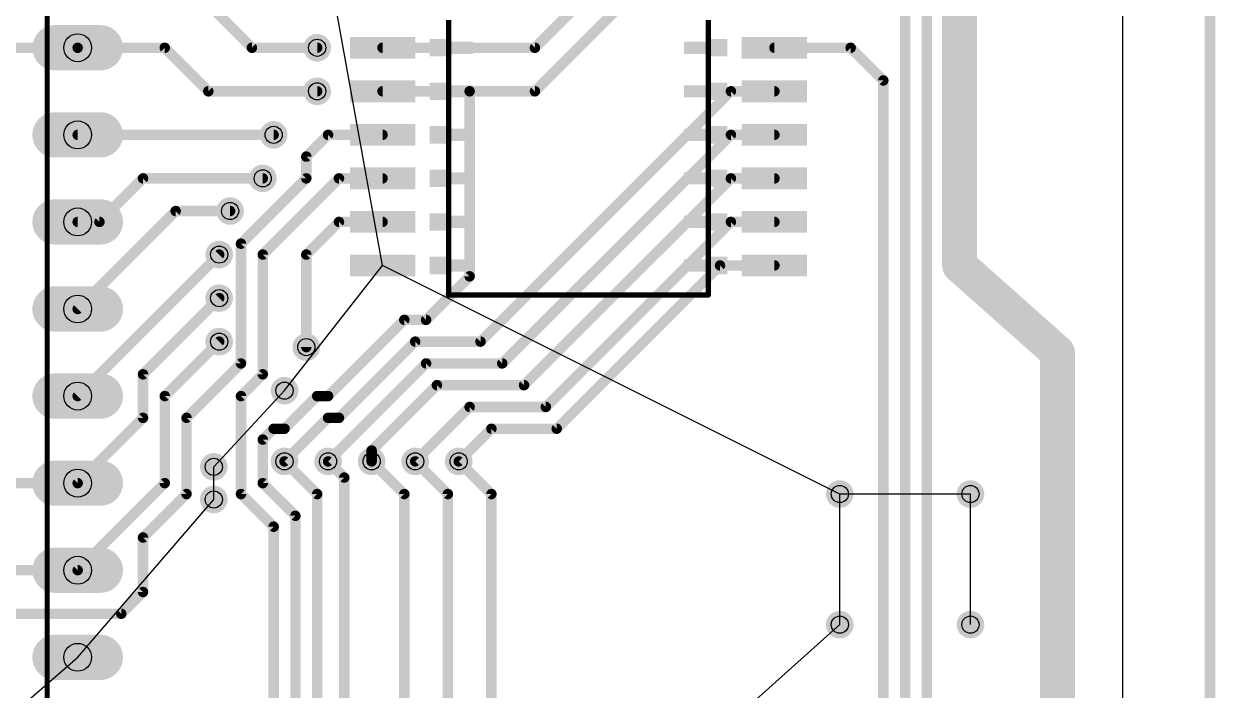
# Model space of a CAD drawing. Extents: x -8 to 108, y -2 to 140.
# Drawn here: x 73.36 to 108.1, y 97.15 to 116.59 of the extents above; entities that cross this region are included whole.
import ezdxf

# ---------------------------------------------------------------- set-up
doc = ezdxf.new("R2010")
doc.units = 0
for name, color, linetype in [('1', 22, 'CONTINUOUS'), ('17', 82, 'CONTINUOUS'), ('18', 82, 'CONTINUOUS'), ('19', 53, 'CONTINUOUS'), ('20', 7, 'CONTINUOUS'), ('21', 253, 'CONTINUOUS'), ('44', 253, 'CONTINUOUS'), ('51', 253, 'CONTINUOUS')]:
    doc.layers.add(name, color=color, linetype=linetype)

# ---------------------------------------------------------------- blocks, each defined once
blk = doc.blocks.new('RECT')
blk.add_solid([(-0.5, -0.5), (0.5, -0.5), (-0.5, 0.5), (0.5, 0.5)])
blk = doc.blocks.new('LONGP100')
at = {"const_width": 1}
blk.add_lwpolyline([(-0.5, 0), (0.5, 0)], dxfattribs=at)
at = {"const_width": 0.5}
for points in [[(-0.5, 0.25, 1), (-0.5, -0.25)], [(0.5, -0.25, 1), (0.5, 0.25)]]:
    blk.add_lwpolyline(points, format="xyb", dxfattribs=at)
blk = doc.blocks.new('ROUNDV')
at = {"const_width": 0.5}
blk.add_lwpolyline([(0, -0.25, 1), (0, 0.25, 1), (0, -0.25)], format="xyb", dxfattribs=at)

msp = doc.modelspace()

# ---------------------------------------------------------------- linework, layer by layer
at = {"layer": '1'}
for points, const_width in [([(107.95, 140.335), (107.95, -2.2225)], 0.3048), ([(100.6475, 109.5375), (100.6475, 125.095)], 1.016), ([(99.695, 123.825), (99.695, 93.98)], 0.3048), ([(88.265, 115.8875), (92.71, 120.3325)], 0.3048), ([(88.265, 114.6175), (93.345, 119.6975)], 0.3048), ([(80.01, 115.8875), (77.47, 118.4275)], 0.3048), ([(99.06, 117.475), (99.06, 93.98)], 0.3048), ([(66.675, 115.8875), (74.93, 115.8875)], 0.3048), ([(77.47, 115.8875), (74.93, 115.8875)], 0.3048), ([(78.74, 114.6175), (77.47, 115.8875)], 0.3048), ([(81.915, 115.8875), (80.01, 115.8875)], 0.3048), ([(83.82, 115.8875), (88.265, 115.8875)], 0.3048), ([(95.25, 115.8875), (97.4725, 115.8875)], 0.3048), ([(97.4725, 115.8875), (98.425, 114.935)], 0.3048), ([(98.425, 114.935), (98.425, 93.98)], 0.3048), ([(81.915, 114.6175), (78.74, 114.6175)], 0.3048), ([(86.36, 114.6175), (83.82, 114.6175)], 0.3048), ([(86.36, 109.22), (86.36, 114.6175)], 0.3048), ([(86.36, 114.6175), (88.265, 114.6175)], 0.3048), ([(93.98, 114.6175), (86.6775, 107.315)], 0.3048), ([(95.25, 114.6175), (93.98, 114.6175)], 0.3048), ([(80.645, 113.3475), (74.93, 113.3475)], 0.3048), ([(82.2325, 113.3475), (81.5975, 112.7125)], 0.3048), ([(83.82, 113.3475), (82.2325, 113.3475)], 0.3048), ([(93.98, 113.3475), (87.3125, 106.68)], 0.3048), ([(95.25, 113.3475), (93.98, 113.3475)], 0.3048), ([(81.5975, 112.7125), (81.5975, 112.0775)], 0.3048), ([(75.565, 110.8075), (76.835, 112.0775)], 0.3048), ([(76.835, 112.0775), (80.3275, 112.0775)], 0.3048), ([(81.5975, 112.0775), (79.6925, 110.1725)], 0.3048), ([(82.55, 112.0775), (80.3275, 109.855)], 0.3048), ([(83.82, 112.0775), (82.55, 112.0775)], 0.3048), ([(93.98, 112.0775), (87.9475, 106.045)], 0.3048), ([(95.25, 112.0775), (93.98, 112.0775)], 0.3048), ([(74.93, 108.2675), (77.7875, 111.125)], 0.3048), ([(77.7875, 111.125), (79.375, 111.125)], 0.3048), ([(74.93, 110.8075), (75.565, 110.8075)], 0.3048), ([(81.5975, 109.855), (82.55, 110.8075)], 0.3048), ([(82.55, 110.8075), (83.82, 110.8075)], 0.3048), ([(93.98, 110.8075), (88.5825, 105.41)], 0.3048), ([(95.25, 110.8075), (93.98, 110.8075)], 0.3048), ([(79.6925, 110.1725), (79.6925, 106.68)], 0.3048), ([(74.93, 105.7275), (79.0575, 109.855)], 0.3048), ([(80.3275, 109.855), (80.3275, 106.3625)], 0.3048), ([(81.5975, 107.1562), (81.5975, 109.855)], 0.3048), ([(103.505, 106.9975), (100.6475, 109.5375)], 1.016), ([(93.6625, 109.5375), (88.9, 104.775)], 0.3048), ([(95.25, 109.5375), (93.6625, 109.5375)], 0.3048), ([(85.09, 107.95), (86.36, 109.22)], 0.3048), ([(76.835, 106.3625), (79.0575, 108.585)], 0.3048), ([(82.2325, 105.7275), (84.455, 107.95)], 0.3048), ([(84.455, 107.95), (85.09, 107.95)], 0.3048), ([(77.47, 105.7275), (79.0575, 107.315)], 0.3048), ([(82.55, 105.0925), (84.7725, 107.315)], 0.3048), ([(84.7725, 107.315), (86.6775, 107.315)], 0.3048), ([(103.505, 95.5675), (103.505, 106.9975)], 1.016), ([(79.6925, 106.68), (78.105, 105.0925)], 0.3048), ([(82.2325, 103.8225), (85.09, 106.68)], 0.3048), ([(85.09, 106.68), (87.3125, 106.68)], 0.3048), ([(76.835, 105.0925), (76.835, 106.3625)], 0.3048), ([(80.3275, 106.3625), (79.6925, 105.7275)], 0.3048), ([(83.5025, 104.14), (85.4075, 106.045)], 0.3048), ([(85.4075, 106.045), (87.9475, 106.045)], 0.3048), ([(77.47, 103.1875), (77.47, 105.7275)], 0.3048), ([(79.6925, 105.7275), (79.6925, 102.87)], 0.3048), ([(80.9625, 104.775), (81.915, 105.7275)], 0.3048), ([(81.915, 105.7275), (82.2325, 105.7275)], 0.3048), ([(84.7725, 103.8225), (86.36, 105.41)], 0.3048), ([(86.36, 105.41), (88.5825, 105.41)], 0.3048), ([(74.93, 103.1875), (76.835, 105.0925)], 0.3048), ([(78.105, 105.0925), (78.105, 102.87)], 0.3048), ([(80.3275, 104.4575), (80.645, 104.775)], 0.3048), ([(80.645, 104.775), (80.9625, 104.775)], 0.3048), ([(80.9625, 103.8225), (82.2325, 105.0925)], 0.3048), ([(82.2325, 105.0925), (82.55, 105.0925)], 0.3048), ([(86.0425, 103.8225), (86.995, 104.775)], 0.3048), ([(86.995, 104.775), (88.9, 104.775)], 0.3048), ([(80.3275, 103.1875), (80.3275, 104.4575)], 0.3048), ([(83.5025, 103.8225), (83.5025, 104.14)], 0.3048), ([(81.915, 102.87), (80.9625, 103.8225)], 0.3048), ([(82.705, 103.35), (82.2325, 103.8225)], 0.3048), ([(84.455, 102.87), (83.5025, 103.8225)], 0.3048), ([(85.725, 102.87), (84.7725, 103.8225)], 0.3048), ([(86.995, 102.87), (86.0425, 103.8225)], 0.3048), ([(67.6275, 103.1875), (74.93, 103.1875)], 0.3048), ([(74.93, 100.6475), (77.47, 103.1875)], 0.3048), ([(80.3275, 103.1875), (81.28, 102.235)], 0.3048), ([(82.705, 90.4875), (82.705, 103.35)], 0.3048), ([(78.105, 102.87), (76.835, 101.6)], 0.3048), ([(79.6925, 102.87), (80.645, 101.9175)], 0.3048), ([(81.915, 93.0275), (81.915, 102.87)], 0.3048), ([(84.455, 92.2375), (84.455, 102.87)], 0.3048), ([(85.725, 92.2375), (85.725, 102.87)], 0.3048), ([(86.995, 92.2375), (86.995, 102.87)], 0.3048), ([(81.28, 102.235), (81.28, 93.345)], 0.3048), ([(80.645, 101.9175), (80.645, 95.25)], 0.3048), ([(76.835, 101.6), (76.835, 100.0125)], 0.3048), ([(74.93, 100.6475), (72.7075, 100.6475)], 0.3048), ([(76.835, 100.0125), (76.2, 99.3775)], 0.3048), ([(76.2, 99.3775), (68.58, 99.3775)], 0.3048)]:
    msp.add_lwpolyline(points, dxfattribs=dict(at, const_width=const_width))
for points, const_width in [([(74.93, 115.9637, 1), (74.93, 115.8113)], 0.1524), ([(74.93, 115.8113, 1), (74.93, 115.9637)], 0.1524), ([(77.5239, 115.9414, 1), (77.4161, 115.8336)], 0.1524), ([(77.47, 115.8113, 1), (77.47, 115.9637)], 0.1524), ([(80.01, 115.9637, 1), (80.01, 115.8113)], 0.1524), ([(79.9561, 115.8336, 1), (80.0639, 115.9414)], 0.1524), ([(81.915, 115.8113, 1), (81.915, 115.9637)], 0.1524), ([(83.82, 115.9637, 1), (83.82, 115.8113)], 0.1524), ([(88.2111, 115.9414, 1), (88.3189, 115.8336)], 0.1524), ([(88.265, 115.8113, 1), (88.265, 115.9637)], 0.1524), ([(95.25, 115.9637, 1), (95.25, 115.8113)], 0.1524), ([(97.5264, 115.9414, 1), (97.4186, 115.8336)], 0.1524), ([(97.4725, 115.8113, 1), (97.4725, 115.9637)], 0.1524), ([(98.5012, 114.935, 1), (98.3488, 114.935)], 0.1524), ([(98.3711, 114.8811, 1), (98.4789, 114.9889)], 0.1524), ([(78.74, 114.6937, 1), (78.74, 114.5413)], 0.1524), ([(78.6861, 114.5636, 1), (78.7939, 114.6714)], 0.1524), ([(81.915, 114.5413, 1), (81.915, 114.6937)], 0.1524), ([(83.82, 114.6937, 1), (83.82, 114.5413)], 0.1524), ([(86.4362, 114.6175, 1), (86.2838, 114.6175)], 0.1524), ([(86.36, 114.6937, 1), (86.36, 114.5413)], 0.1524), ([(86.36, 114.5413, 1), (86.36, 114.6937)], 0.1524), ([(88.2111, 114.6714, 1), (88.3189, 114.5636)], 0.1524), ([(88.265, 114.5413, 1), (88.265, 114.6937)], 0.1524), ([(93.98, 114.6937, 1), (93.98, 114.5413)], 0.1524), ([(94.0339, 114.5636, 1), (93.9261, 114.6714)], 0.1524), ([(95.25, 114.5413, 1), (95.25, 114.6937)], 0.1524), ([(74.93, 113.4237, 1), (74.93, 113.2713)], 0.1524), ([(80.645, 113.2713, 1), (80.645, 113.4237)], 0.1524), ([(82.2325, 113.4237, 1), (82.2325, 113.2713)], 0.1524), ([(82.2864, 113.2936, 1), (82.1786, 113.4014)], 0.1524), ([(83.82, 113.2713, 1), (83.82, 113.4237)], 0.1524), ([(93.98, 113.4237, 1), (93.98, 113.2713)], 0.1524), ([(94.0339, 113.2936, 1), (93.9261, 113.4014)], 0.1524), ([(95.25, 113.2713, 1), (95.25, 113.4237)], 0.1524), ([(81.6737, 112.7125, 1), (81.5213, 112.7125)], 0.1524), ([(81.5436, 112.7664, 1), (81.6514, 112.6586)], 0.1524), ([(76.835, 112.1537, 1), (76.835, 112.0013)], 0.1524), ([(76.8889, 112.0236, 1), (76.7811, 112.1314)], 0.1524), ([(80.3275, 112.0013, 1), (80.3275, 112.1537)], 0.1524), ([(81.6514, 112.0236, 1), (81.5436, 112.1314)], 0.1524), ([(82.55, 112.1537, 1), (82.55, 112.0013)], 0.1524), ([(82.6039, 112.0236, 1), (82.4961, 112.1314)], 0.1524), ([(83.82, 112.0013, 1), (83.82, 112.1537)], 0.1524), ([(93.98, 112.1537, 1), (93.98, 112.0013)], 0.1524), ([(94.0339, 112.0236, 1), (93.9261, 112.1314)], 0.1524), ([(95.25, 112.0013, 1), (95.25, 112.1537)], 0.1524), ([(81.5213, 112.0775, 1), (81.6737, 112.0775)], 0.1524), ([(77.7875, 111.2012, 1), (77.7875, 111.0488)], 0.1524), ([(77.8414, 111.0711, 1), (77.7336, 111.1789)], 0.1524), ([(79.375, 111.0488, 1), (79.375, 111.2012)], 0.1524), ([(74.93, 110.8837, 1), (74.93, 110.7313)], 0.1524), ([(75.5111, 110.8614, 1), (75.6189, 110.7536)], 0.1524), ([(75.565, 110.7313, 1), (75.565, 110.8837)], 0.1524), ([(82.55, 110.8837, 1), (82.55, 110.7313)], 0.1524), ([(82.6039, 110.7536, 1), (82.4961, 110.8614)], 0.1524), ([(83.82, 110.7313, 1), (83.82, 110.8837)], 0.1524), ([(93.98, 110.8837, 1), (93.98, 110.7313)], 0.1524), ([(94.0339, 110.7536, 1), (93.9261, 110.8614)], 0.1524), ([(95.25, 110.7313, 1), (95.25, 110.8837)], 0.1524), ([(79.7687, 110.1725, 1), (79.6163, 110.1725)], 0.1524), ([(79.6386, 110.2264, 1), (79.7464, 110.1186)], 0.1524), ([(79.1114, 109.8011, 1), (79.0036, 109.9089)], 0.1524), ([(80.4037, 109.855, 1), (80.2513, 109.855)], 0.1524), ([(80.2736, 109.9089, 1), (80.3814, 109.8011)], 0.1524), ([(81.6737, 109.855, 1), (81.5213, 109.855)], 0.1524), ([(81.5436, 109.9089, 1), (81.6514, 109.8011)], 0.1524), ([(100.3935, 109.5375, 1), (100.9015, 109.5375)], 0.508), ([(100.8162, 109.7273, 1), (100.4788, 109.3477)], 0.508), ([(93.6625, 109.6137, 1), (93.6625, 109.4613)], 0.1524), ([(93.7164, 109.4836, 1), (93.6086, 109.5914)], 0.1524), ([(95.25, 109.4613, 1), (95.25, 109.6137)], 0.1524), ([(86.2838, 109.22, 1), (86.4362, 109.22)], 0.1524), ([(86.4139, 109.1661, 1), (86.3061, 109.2739)], 0.1524), ([(79.1114, 108.5311, 1), (79.0036, 108.6389)], 0.1524), ([(74.8761, 108.3214, 1), (74.9839, 108.2136)], 0.1524), ([(84.455, 108.0262, 1), (84.455, 107.8738)], 0.1524), ([(84.5089, 107.8961, 1), (84.4011, 108.0039)], 0.1524), ([(85.0361, 108.0039, 1), (85.1439, 107.8961)], 0.1524), ([(85.09, 107.8738, 1), (85.09, 108.0262)], 0.1524), ([(79.1114, 107.2611, 1), (79.0036, 107.3689)], 0.1524), ([(84.7725, 107.3912, 1), (84.7725, 107.2388)], 0.1524), ([(84.8264, 107.2611, 1), (84.7186, 107.3689)], 0.1524), ([(86.6236, 107.3689, 1), (86.7314, 107.2611)], 0.1524), ([(86.6775, 107.2388, 1), (86.6775, 107.3912)], 0.1524), ([(103.759, 106.9975, 1), (103.251, 106.9975)], 0.508), ([(103.3363, 106.8077, 1), (103.6737, 107.1873)], 0.508), ([(81.5213, 107.1562, 1), (81.6737, 107.1562)], 0.1524), ([(79.6163, 106.68, 1), (79.7687, 106.68)], 0.1524), ([(79.7464, 106.6261, 1), (79.6386, 106.7339)], 0.1524), ([(85.09, 106.7562, 1), (85.09, 106.6038)], 0.1524), ([(85.1439, 106.6261, 1), (85.0361, 106.7339)], 0.1524), ([(87.2586, 106.7339, 1), (87.3664, 106.6261)], 0.1524), ([(87.3125, 106.6038, 1), (87.3125, 106.7562)], 0.1524), ([(76.9112, 106.3625, 1), (76.7588, 106.3625)], 0.1524), ([(76.7811, 106.4164, 1), (76.8889, 106.3086)], 0.1524), ([(80.2513, 106.3625, 1), (80.4037, 106.3625)], 0.1524), ([(80.3814, 106.3086, 1), (80.2736, 106.4164)], 0.1524), ([(85.4075, 106.1212, 1), (85.4075, 105.9688)], 0.1524), ([(85.4614, 105.9911, 1), (85.3536, 106.0989)], 0.1524), ([(87.8936, 106.0989, 1), (88.0014, 105.9911)], 0.1524), ([(87.9475, 105.9688, 1), (87.9475, 106.1212)], 0.1524), ([(74.8761, 105.7814, 1), (74.9839, 105.6736)], 0.1524), ([(77.5462, 105.7275, 1), (77.3938, 105.7275)], 0.1524), ([(77.4161, 105.7814, 1), (77.5239, 105.6736)], 0.1524), ([(79.7687, 105.7275, 1), (79.6163, 105.7275)], 0.1524), ([(79.6386, 105.7814, 1), (79.7464, 105.6736)], 0.1524), ([(81.915, 105.8037, 1), (81.915, 105.6513)], 0.1524), ([(81.9689, 105.6736, 1), (81.8611, 105.7814)], 0.1524), ([(82.1786, 105.7814, 1), (82.2864, 105.6736)], 0.1524), ([(82.2325, 105.6513, 1), (82.2325, 105.8037)], 0.1524), ([(86.36, 105.4862, 1), (86.36, 105.3338)], 0.1524), ([(86.4139, 105.3561, 1), (86.3061, 105.4639)], 0.1524), ([(88.5286, 105.4639, 1), (88.6364, 105.3561)], 0.1524), ([(88.5825, 105.3338, 1), (88.5825, 105.4862)], 0.1524), ([(76.7588, 105.0925, 1), (76.9112, 105.0925)], 0.1524), ([(76.8889, 105.0386, 1), (76.7811, 105.1464)], 0.1524), ([(78.1812, 105.0925, 1), (78.0288, 105.0925)], 0.1524), ([(78.0511, 105.1464, 1), (78.1589, 105.0386)], 0.1524), ([(80.645, 104.8512, 1), (80.645, 104.6988)], 0.1524), ([(80.6989, 104.7211, 1), (80.5911, 104.8289)], 0.1524), ([(80.9625, 104.6988, 1), (80.9625, 104.8512)], 0.1524), ([(82.2325, 105.1687, 1), (82.2325, 105.0163)], 0.1524), ([(82.2864, 105.0386, 1), (82.1786, 105.1464)], 0.1524), ([(82.4961, 105.1464, 1), (82.6039, 105.0386)], 0.1524), ([(82.55, 105.0163, 1), (82.55, 105.1687)], 0.1524), ([(86.995, 104.8512, 1), (86.995, 104.6988)], 0.1524), ([(87.0489, 104.7211, 1), (86.9411, 104.8289)], 0.1524), ([(88.9, 104.6988, 1), (88.9, 104.8512)], 0.1524), ([(80.4037, 104.4575, 1), (80.2513, 104.4575)], 0.1524), ([(80.2736, 104.5114, 1), (80.3814, 104.4036)], 0.1524), ([(80.9086, 104.8289, 1), (81.0164, 104.7211)], 0.1524), ([(88.8461, 104.8289, 1), (88.9539, 104.7211)], 0.1524), ([(83.5787, 104.14, 1), (83.4263, 104.14)], 0.1524), ([(83.4486, 104.1939, 1), (83.5564, 104.0861)], 0.1524), ([(81.0164, 103.8764, 1), (80.9086, 103.7686)], 0.1524), ([(80.9086, 103.8764, 1), (81.0164, 103.7686)], 0.1524), ([(82.2864, 103.8764, 1), (82.1786, 103.7686)], 0.1524), ([(82.1786, 103.8764, 1), (82.2864, 103.7686)], 0.1524), ([(83.5564, 103.8764, 1), (83.4486, 103.7686)], 0.1524), ([(83.4263, 103.8225, 1), (83.5787, 103.8225)], 0.1524), ([(84.8264, 103.8764, 1), (84.7186, 103.7686)], 0.1524), ([(84.7186, 103.8764, 1), (84.8264, 103.7686)], 0.1524), ([(86.0964, 103.8764, 1), (85.9886, 103.7686)], 0.1524), ([(85.9886, 103.8764, 1), (86.0964, 103.7686)], 0.1524), ([(74.8761, 103.2414, 1), (74.9839, 103.1336)], 0.1524), ([(74.93, 103.1113, 1), (74.93, 103.2637)], 0.1524), ([(77.3938, 103.1875, 1), (77.5462, 103.1875)], 0.1524), ([(77.5239, 103.1336, 1), (77.4161, 103.2414)], 0.1524), ([(80.3814, 103.2414, 1), (80.2736, 103.1336)], 0.1524), ([(80.2513, 103.1875, 1), (80.4037, 103.1875)], 0.1524), ([(82.7812, 103.35, 1), (82.6288, 103.35)], 0.1524), ([(82.6511, 103.2961, 1), (82.7589, 103.4039)], 0.1524), ([(78.0288, 102.87, 1), (78.1812, 102.87)], 0.1524), ([(78.1589, 102.8161, 1), (78.0511, 102.9239)], 0.1524), ([(79.7464, 102.9239, 1), (79.6386, 102.8161)], 0.1524), ([(79.6163, 102.87, 1), (79.7687, 102.87)], 0.1524), ([(81.9912, 102.87, 1), (81.8388, 102.87)], 0.1524), ([(81.8611, 102.8161, 1), (81.9689, 102.9239)], 0.1524), ([(84.5312, 102.87, 1), (84.3788, 102.87)], 0.1524), ([(84.4011, 102.8161, 1), (84.5089, 102.9239)], 0.1524), ([(85.8012, 102.87, 1), (85.6488, 102.87)], 0.1524), ([(85.6711, 102.8161, 1), (85.7789, 102.9239)], 0.1524), ([(87.0712, 102.87, 1), (86.9188, 102.87)], 0.1524), ([(86.9411, 102.8161, 1), (87.0489, 102.9239)], 0.1524), ([(81.3562, 102.235, 1), (81.2038, 102.235)], 0.1524), ([(81.2261, 102.1811, 1), (81.3339, 102.2889)], 0.1524), ([(80.7212, 101.9175, 1), (80.5688, 101.9175)], 0.1524), ([(80.5911, 101.8636, 1), (80.6989, 101.9714)], 0.1524), ([(76.9112, 101.6, 1), (76.7588, 101.6)], 0.1524), ([(76.7811, 101.6539, 1), (76.8889, 101.5461)], 0.1524), ([(74.8761, 100.7014, 1), (74.9839, 100.5936)], 0.1524), ([(74.93, 100.5713, 1), (74.93, 100.7237)], 0.1524), ([(76.7588, 100.0125, 1), (76.9112, 100.0125)], 0.1524), ([(76.8889, 99.9586, 1), (76.7811, 100.0664)], 0.1524), ([(76.1461, 99.4314, 1), (76.2539, 99.3236)], 0.1524), ([(76.2, 99.3013, 1), (76.2, 99.4537)], 0.1524)]:
    msp.add_lwpolyline(points, format="xyb", dxfattribs=dict(at, const_width=const_width))
at = {"layer": '19'}
for p, q in [((83.82, 109.5375), (81.7563, 120.9675)), ((80.9625, 105.8863), (83.82, 109.5375)), ((97.155, 102.87), (83.82, 109.5375)), ((78.8988, 103.6638), (80.9625, 105.8863)), ((78.8988, 102.7113), (78.8988, 103.6638)), ((100.965, 102.87), (97.155, 102.87)), ((97.155, 99.06), (97.155, 102.87)), ((100.965, 99.06), (100.965, 102.87)), ((74.93, 98.1075), (78.8988, 102.7113)), ((89.535, 92.2375), (97.155, 99.06)), ((70.1675, 93.98), (74.93, 98.1075))]:
    msp.add_line(p, q, dxfattribs=at)
at = {"layer": '20'}
msp.add_line((105.41, 0), (105.41, 138.43), dxfattribs=at)
at = {"layer": '21', "const_width": 0.1524}
for points in [[(74.041, 76.5175), (74.041, 127.3175)], [(85.7504, 116.3447), (85.7504, 116.7003)], [(93.3196, 116.7003), (93.3196, 116.3447)], [(85.7504, 115.0747), (85.7504, 115.4303)], [(93.3196, 115.4303), (93.3196, 115.0747)], [(85.7504, 113.8047), (85.7504, 114.1603)], [(93.3196, 114.1603), (93.3196, 113.8047)], [(85.7504, 112.5347), (85.7504, 112.8903)], [(93.3196, 112.8903), (93.3196, 112.5347)], [(85.7504, 111.2647), (85.7504, 111.6203)], [(93.3196, 111.6203), (93.3196, 111.2647)], [(85.7504, 109.9947), (85.7504, 110.3503)], [(93.3196, 110.3503), (93.3196, 109.9947)], [(85.7504, 108.6739), (85.7504, 109.0803)], [(93.3196, 108.6739), (93.3196, 109.0803)], [(85.7504, 108.6739), (93.3196, 108.6739)]]:
    msp.add_lwpolyline(points, dxfattribs=at)
at = {"layer": '21', "const_width": 0.0762}
for points in [[(85.7123, 116.3447, 1), (85.7885, 116.3447)], [(93.2815, 116.3447, 1), (93.3577, 116.3447)], [(85.7885, 115.4303, 1), (85.7123, 115.4303)], [(93.3577, 115.4303, 1), (93.2815, 115.4303)], [(85.7123, 115.0747, 1), (85.7885, 115.0747)], [(93.2815, 115.0747, 1), (93.3577, 115.0747)], [(85.7885, 114.1603, 1), (85.7123, 114.1603)], [(93.3577, 114.1603, 1), (93.2815, 114.1603)], [(85.7123, 113.8047, 1), (85.7885, 113.8047)], [(93.2815, 113.8047, 1), (93.3577, 113.8047)], [(85.7885, 112.8903, 1), (85.7123, 112.8903)], [(93.3577, 112.8903, 1), (93.2815, 112.8903)], [(85.7123, 112.5347, 1), (85.7885, 112.5347)], [(93.2815, 112.5347, 1), (93.3577, 112.5347)], [(85.7885, 111.6203, 1), (85.7123, 111.6203)], [(93.3577, 111.6203, 1), (93.2815, 111.6203)], [(85.7123, 111.2647, 1), (85.7885, 111.2647)], [(93.2815, 111.2647, 1), (93.3577, 111.2647)], [(85.7885, 110.3503, 1), (85.7123, 110.3503)], [(93.3577, 110.3503, 1), (93.2815, 110.3503)], [(85.7123, 109.9947, 1), (85.7885, 109.9947)], [(93.2815, 109.9947, 1), (93.3577, 109.9947)], [(85.7885, 109.0803, 1), (85.7123, 109.0803)], [(93.3577, 109.0803, 1), (93.2815, 109.0803)], [(85.7504, 108.712, 1), (85.7504, 108.6358)], [(93.3196, 108.6358, 1), (93.3196, 108.712)], [(85.7123, 108.6739, 1), (85.7885, 108.6739)], [(93.2815, 108.6739, 1), (93.3577, 108.6739)]]:
    msp.add_lwpolyline(points, format="xyb", dxfattribs=at)
at = {"layer": '44'}
for centre, radius in [((74.93, 115.8875), 0.4064), ((81.915, 115.8875), 0.25), ((81.915, 114.6175), 0.25), ((74.93, 113.3475), 0.4064), ((80.645, 113.3475), 0.25), ((80.3275, 112.0775), 0.25), ((74.93, 110.8075), 0.4064), ((79.375, 111.125), 0.25), ((79.0575, 109.855), 0.25), ((79.0575, 108.585), 0.25), ((74.93, 108.2675), 0.4064), ((79.0575, 107.315), 0.25), ((81.5975, 107.1562), 0.25), ((74.93, 105.7275), 0.4064), ((80.9625, 105.8863), 0.25), ((78.8988, 103.6638), 0.25), ((80.9625, 103.8225), 0.25), ((82.2325, 103.8225), 0.25), ((83.5025, 103.8225), 0.25), ((84.7725, 103.8225), 0.25), ((86.0425, 103.8225), 0.25), ((74.93, 103.1875), 0.4064), ((78.8988, 102.7113), 0.25), ((97.155, 102.87), 0.25), ((100.965, 102.87), 0.25), ((74.93, 100.6475), 0.4064), ((97.155, 99.06), 0.25), ((100.965, 99.06), 0.25), ((74.93, 98.1075), 0.4064)]:
    msp.add_circle(centre, radius, dxfattribs=at)
at = {"layer": '51', "const_width": 0.1524}
for points in [[(85.7504, 115.4303), (85.7504, 116.3447)], [(93.3196, 116.3447), (93.3196, 115.4303)], [(85.7504, 114.1603), (85.7504, 115.0747)], [(93.3196, 115.0747), (93.3196, 114.1603)], [(85.7504, 112.8903), (85.7504, 113.8047)], [(93.3196, 113.8047), (93.3196, 112.8903)], [(85.7504, 111.6203), (85.7504, 112.5347)], [(93.3196, 112.5347), (93.3196, 111.6203)], [(85.7504, 110.3503), (85.7504, 111.2647)], [(93.3196, 111.2647), (93.3196, 110.3503)], [(85.7504, 109.0803), (85.7504, 109.9947)], [(93.3196, 109.0803), (93.3196, 109.9947)]]:
    msp.add_lwpolyline(points, dxfattribs=at)
at = {"layer": '51', "const_width": 0.0762}
for points in [[(85.7885, 116.3447, 1), (85.7123, 116.3447)], [(93.3577, 116.3447, 1), (93.2815, 116.3447)], [(85.7123, 115.4303, 1), (85.7885, 115.4303)], [(93.2815, 115.4303, 1), (93.3577, 115.4303)], [(85.7885, 115.0747, 1), (85.7123, 115.0747)], [(93.3577, 115.0747, 1), (93.2815, 115.0747)], [(85.7123, 114.1603, 1), (85.7885, 114.1603)], [(93.2815, 114.1603, 1), (93.3577, 114.1603)], [(85.7885, 113.8047, 1), (85.7123, 113.8047)], [(93.3577, 113.8047, 1), (93.2815, 113.8047)], [(85.7123, 112.8903, 1), (85.7885, 112.8903)], [(93.2815, 112.8903, 1), (93.3577, 112.8903)], [(85.7885, 112.5347, 1), (85.7123, 112.5347)], [(93.3577, 112.5347, 1), (93.2815, 112.5347)], [(85.7123, 111.6203, 1), (85.7885, 111.6203)], [(93.2815, 111.6203, 1), (93.3577, 111.6203)], [(85.7885, 111.2647, 1), (85.7123, 111.2647)], [(93.3577, 111.2647, 1), (93.2815, 111.2647)], [(85.7123, 110.3503, 1), (85.7885, 110.3503)], [(93.2815, 110.3503, 1), (93.3577, 110.3503)], [(85.7885, 109.9947, 1), (85.7123, 109.9947)], [(93.3577, 109.9947, 1), (93.2815, 109.9947)], [(85.7123, 109.0803, 1), (85.7885, 109.0803)], [(93.2815, 109.0803, 1), (93.3577, 109.0803)]]:
    msp.add_lwpolyline(points, format="xyb", dxfattribs=at)

# ---------------------------------------------------------------- block references
at = {"layer": '1', "xscale": 0.635, "yscale": 1.905, "rotation": 270}
for p in [(83.82, 115.8875), (95.25, 115.8875), (83.82, 114.6175), (95.25, 114.6175), (83.82, 113.3475), (95.25, 113.3475), (83.82, 112.0775), (95.25, 112.0775), (83.82, 110.8075), (95.25, 110.8075), (83.82, 109.5375), (95.25, 109.5375)]:
    msp.add_blockref('RECT', p, dxfattribs=at)
at = {"layer": '17', "xscale": 1.3208, "yscale": 1.3208}
for p in [(74.93, 115.8875), (74.93, 113.3475), (74.93, 110.8075), (74.93, 108.2675), (74.93, 105.7275), (74.93, 103.1875), (74.93, 100.6475), (74.93, 98.1075)]:
    msp.add_blockref('LONGP100', p, dxfattribs=at)
at = {"layer": '18', "xscale": 0.8048, "yscale": 0.8048}
for p in [(81.915, 115.8875), (81.915, 114.6175), (80.645, 113.3475), (80.3275, 112.0775), (79.375, 111.125), (79.0575, 109.855), (79.0575, 108.585), (79.0575, 107.315), (81.5975, 107.1562), (80.9625, 105.8863), (78.8988, 103.6638), (80.9625, 103.8225), (82.2325, 103.8225), (83.5025, 103.8225), (84.7725, 103.8225), (86.0425, 103.8225), (97.155, 102.87), (100.965, 102.87), (78.8988, 102.7113), (97.155, 99.06), (100.965, 99.06)]:
    msp.add_blockref('ROUNDV', p, dxfattribs=at)
at = {"layer": '51', "rotation": 270}
for p, xscale, yscale in [((85.4456, 115.8875), 0.508, 0.508), ((86.0806, 115.8875), 0.3556, 0.762), ((92.9894, 115.8875), 0.3556, 0.762), ((93.6244, 115.8875), 0.508, 0.508), ((85.4456, 114.6175), 0.508, 0.508), ((86.0806, 114.6175), 0.3556, 0.762), ((92.9894, 114.6175), 0.3556, 0.762), ((93.6244, 114.6175), 0.508, 0.508), ((85.4456, 113.3475), 0.508, 0.508), ((86.0806, 113.3475), 0.3556, 0.762), ((92.9894, 113.3475), 0.3556, 0.762), ((93.6244, 113.3475), 0.508, 0.508), ((85.4456, 112.0775), 0.508, 0.508), ((86.0806, 112.0775), 0.3556, 0.762), ((92.9894, 112.0775), 0.3556, 0.762), ((93.6244, 112.0775), 0.508, 0.508), ((85.4456, 110.8075), 0.508, 0.508), ((86.0806, 110.8075), 0.3556, 0.762), ((92.9894, 110.8075), 0.3556, 0.762), ((93.6244, 110.8075), 0.508, 0.508), ((85.4456, 109.5375), 0.508, 0.508), ((93.6244, 109.5375), 0.508, 0.508), ((86.0806, 109.5375), 0.3556, 0.762), ((92.9894, 109.5375), 0.3556, 0.762)]:
    msp.add_blockref('RECT', p, dxfattribs=dict(at, xscale=xscale, yscale=yscale))

doc.saveas('drawing.dxf')
